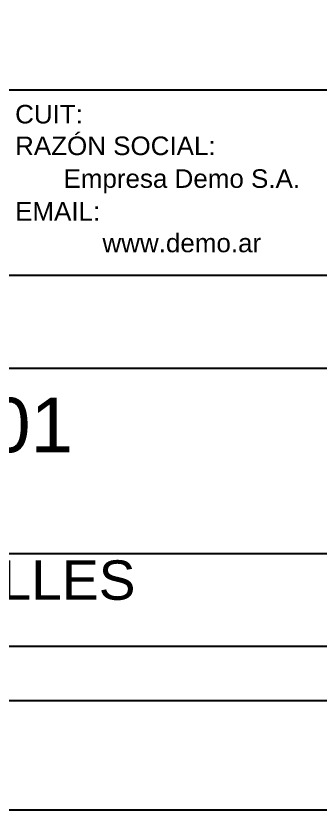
# Model space of a CAD drawing. Header units: millimetres. Extents: x 0 to 841, y 0 to 594.
# Drawn here: x 740.6 to 768.4, y 0 to 72.8 of the extents above; entities that cross this region are included whole.
import ezdxf
from ezdxf.enums import TextEntityAlignment as Align

# ---------------------------------------------------------------- set-up
doc = ezdxf.new("R2010")
doc.units = ezdxf.units.MM
doc.styles.add('ARIAL', font='arial.ttf')

msp = doc.modelspace()

# ---------------------------------------------------------------- linework, layer by layer
for p, q in [((651, 49), (826, 49)), ((676, 40.5), (771.035, 40.5)), ((676, 23.5), (771.035, 23.5))]:
    msp.add_line(p, q)
for points in [[(0, 594), (841, 594), (841, 0), (0, 0)], [(25, 584), (831, 584), (831, 10), (25, 10)], [(30, 579), (826, 579), (826, 15), (30, 15)], [(651, 66), (826, 66), (826, 15), (651, 15)]]:
    msp.add_lwpolyline(points, close=True)

# ---------------------------------------------------------------- texts
at = {"style": 'ARIAL'}
for s, p in [('CUIT:', (740.539, 62.4)), ('RAZÓN SOCIAL:', (740.539, 59.5)), ('EMAIL:', (740.539, 53.5))]:
    msp.add_text(s, height=1.7, dxfattribs=at).set_placement(p, align=Align.BOTTOM_LEFT)
for s, height, p in [('Empresa Demo S.A.', 1.7, (755.787, 56.5)), ('www.demo.ar', 1.7, (755.787, 50.6)), ('Tablero TS-01', 5, (723.518, 31.283)), ('PLANOS DE DETALLES', 3.611, (723.518, 18.187))]:
    msp.add_text(s, height=height, dxfattribs=at).set_placement(p, align=Align.BOTTOM_CENTER)

doc.saveas('drawing.dxf')
